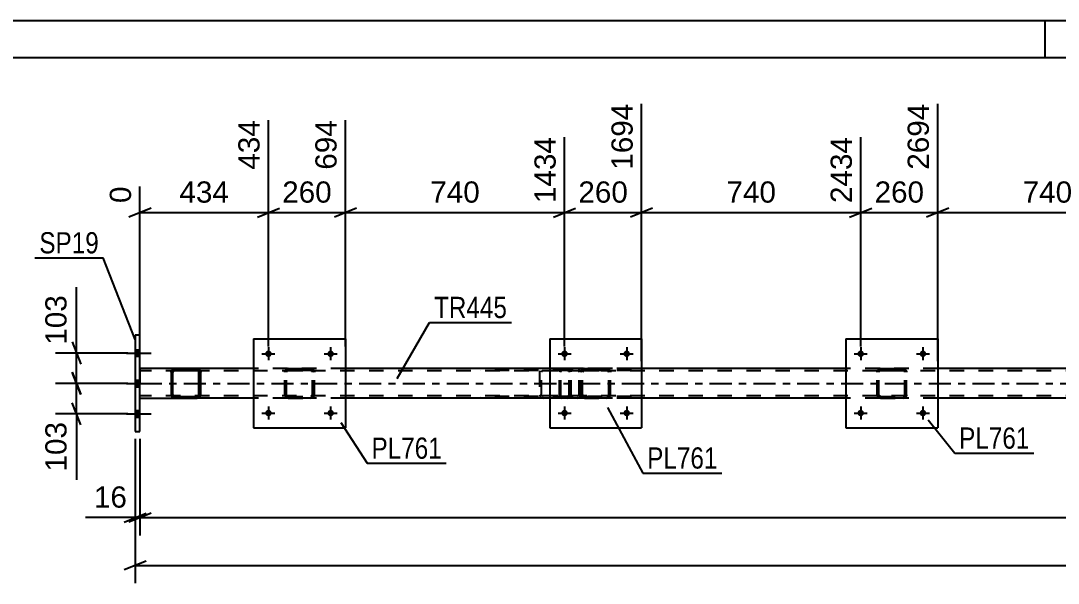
# Model space of a CAD drawing. Header units: millimetres. Extents: x 0 to 841, y 0 to 594.
# Drawn here: x 72.6 to 212.8, y 518.1 to 594 of the extents above; entities that cross this region are included whole.
import ezdxf

# ---------------------------------------------------------------- set-up
doc = ezdxf.new("R2010")
doc.units = ezdxf.units.MM
doc.linetypes.add('DXK_LINE_DOT2', pattern=[3.9198, 1.9599, -1.9599])
doc.linetypes.add('DXK_LINE_DOT3', pattern=[5.9187, 2.979, -0.9799, 0.9799, -0.9799])
doc.styles.add('Arial', font='ARIAL.TTF', dxfattribs={"height": 0.2})
doc.styles.add('Arial Narrow', font='ARIALN.TTF', dxfattribs={"height": 0.2})

# ---------------------------------------------------------------- blocks, each defined once
blk = doc.blocks.new('Unknown-317662454-1113')
at = {"color": 5, "linetype": 'Continuous'}
for p, q in [((841, 594), (0, 594)), ((211, 589), (211, 594)), ((836, 589), (5, 589))]:
    blk.add_line(p, q, dxfattribs=at)
blk = doc.blocks.new('Bolt-317662454-1763 - 1694')
at = {"linetype": 'Continuous'}
for points in [[(106.53, 541.03, -1), (105.65, 541.03, -1)], [(114.93, 541.03, -1), (114.05, 541.03, -1)]]:
    blk.add_hatch(color=1, dxfattribs=at).paths.add_polyline_path(points)
at = {"color": 1, "linetype": 'Continuous'}
for p, q in [((105.21, 541.03), (106.97, 541.03)), ((106.09, 541.91), (106.09, 540.15)), ((113.61, 541.03), (115.37, 541.03)), ((114.49, 541.91), (114.49, 540.15))]:
    blk.add_line(p, q, dxfattribs=at)
blk = doc.blocks.new('Part-317662454-1780 - 1694')
at = {"color": 7, "linetype": 'DXK_LINE_DOT2'}
for p, q in [((146.46, 547.03), (134.68, 547.03)), ((146.46, 546.79), (134.68, 546.79)), ((142.75, 546.71), (142.71, 546.55)), ((142.71, 546.55), (142.71, 543.51)), ((142.75, 546.74), (142.75, 546.71)), ((142.97, 546.55), (142.99, 546.64)), ((142.97, 543.51), (142.97, 546.55)), ((142.99, 546.64), (143.05, 546.72)), ((143.23, 547.03), (143.03, 547)), ((143.05, 546.72), (143.13, 546.77)), ((143.13, 546.77), (143.23, 546.79)), ((146.66, 547), (146.46, 547.03)), ((146.46, 546.79), (146.56, 546.77)), ((146.56, 546.77), (146.64, 546.72)), ((146.64, 546.72), (146.7, 546.64)), ((146.7, 546.64), (146.72, 546.55)), ((146.72, 543.51), (146.72, 546.55)), ((146.97, 546.55), (146.93, 546.74)), ((146.97, 543.51), (146.97, 546.55)), ((146.46, 543.27), (134.68, 543.27)), ((146.46, 543.03), (134.68, 543.03)), ((142.71, 543.51), (142.73, 543.45)), ((142.73, 543.45), (142.75, 543.33)), ((142.98, 543.45), (142.97, 543.51)), ((142.99, 543.42), (142.98, 543.45)), ((143.05, 543.34), (142.99, 543.42)), ((143.03, 543.07), (143.23, 543.03)), ((143.13, 543.29), (143.05, 543.34)), ((143.23, 543.27), (143.13, 543.29)), ((146.56, 543.29), (146.46, 543.27)), ((146.46, 543.03), (146.66, 543.07)), ((146.64, 543.34), (146.56, 543.29)), ((146.7, 543.42), (146.64, 543.34)), ((146.72, 543.51), (146.7, 543.42)), ((146.93, 543.33), (146.97, 543.51))]:
    blk.add_line(p, q, dxfattribs=at)
for centre, start, end in [((146.48, 546.53), 24.32, 69.2417), ((143.21, 543.53), 204.32, 249.2417), ((146.48, 543.53), 290.7583, 335.68)]:
    blk.add_arc(centre, 0.496, start, end, dxfattribs=at)
blk = doc.blocks.new('Part-317662454-1797 - 1694')
at = {"color": 7, "linetype": 'DXK_LINE_DOT2'}
for p, q in [((188.28, 546.55), (188.32, 546.74)), ((188.32, 546.73), (188.28, 546.55)), ((188.28, 543.51), (188.28, 546.55)), ((188.52, 546.55), (188.54, 546.64)), ((188.54, 546.64), (188.52, 546.55)), ((188.52, 543.51), (188.52, 546.55)), ((188.54, 546.64), (188.59, 546.72)), ((188.59, 546.72), (188.54, 546.64)), ((188.58, 547), (188.76, 547.03)), ((188.76, 547.03), (188.58, 546.99)), ((188.59, 546.72), (188.67, 546.77)), ((188.67, 546.77), (188.59, 546.72)), ((188.67, 546.77), (188.76, 546.79)), ((188.76, 546.79), (188.67, 546.77)), ((188.76, 547.03), (191.8, 547.03)), ((188.76, 547.03), (188.76, 547.03)), ((188.76, 547.03), (191.8, 547.03)), ((188.76, 546.79), (191.8, 546.79)), ((188.76, 546.79), (188.76, 546.79)), ((191.8, 546.79), (188.76, 546.79)), ((191.8, 547.03), (191.8, 547.03)), ((191.8, 547.03), (191.99, 547)), ((191.99, 546.99), (191.8, 547.03)), ((191.8, 546.79), (191.8, 546.79)), ((191.8, 546.79), (191.9, 546.77)), ((191.9, 546.77), (191.8, 546.79)), ((191.9, 546.77), (191.97, 546.72)), ((191.97, 546.72), (191.9, 546.77)), ((191.97, 546.72), (192.03, 546.64)), ((192.03, 546.64), (191.97, 546.72)), ((192.03, 546.64), (192.04, 546.55)), ((192.04, 546.55), (192.03, 546.64)), ((192.04, 543.51), (192.04, 546.55)), ((192.25, 546.74), (192.28, 546.55)), ((192.28, 546.55), (192.25, 546.73)), ((192.28, 543.51), (192.28, 546.55)), ((188.32, 543.33), (188.28, 543.51)), ((188.28, 543.51), (188.32, 543.33)), ((188.54, 543.42), (188.52, 543.51)), ((188.52, 543.51), (188.54, 543.42)), ((188.59, 543.34), (188.54, 543.42)), ((188.54, 543.42), (188.59, 543.34)), ((188.76, 543.03), (188.58, 543.07)), ((188.58, 543.07), (188.76, 543.03)), ((188.67, 543.29), (188.59, 543.34)), ((188.59, 543.34), (188.67, 543.29)), ((188.76, 543.27), (188.67, 543.29)), ((188.67, 543.29), (188.76, 543.27)), ((188.76, 543.27), (191.8, 543.27)), ((188.76, 543.27), (188.76, 543.27)), ((188.76, 543.27), (191.8, 543.27)), ((188.76, 543.03), (191.8, 543.03)), ((188.76, 543.03), (188.76, 543.03)), ((188.76, 543.03), (191.8, 543.03)), ((191.9, 543.29), (191.8, 543.27)), ((191.8, 543.27), (191.9, 543.29)), ((191.8, 543.27), (191.8, 543.27)), ((191.99, 543.07), (191.8, 543.03)), ((191.8, 543.03), (191.99, 543.07)), ((191.8, 543.03), (191.8, 543.03)), ((191.97, 543.34), (191.9, 543.29)), ((191.9, 543.29), (191.97, 543.34)), ((192.03, 543.42), (191.97, 543.34)), ((191.97, 543.34), (192.03, 543.42)), ((192.04, 543.51), (192.03, 543.42)), ((192.03, 543.42), (192.04, 543.51)), ((192.28, 543.51), (192.25, 543.33)), ((192.25, 543.33), (192.28, 543.51))]:
    blk.add_line(p, q, dxfattribs=at)
at = {"color": 7, "linetype": 'DXK_LINE_DOT3'}
blk.add_line((190.28, 545.03), (190.28, 545.03), dxfattribs=at)
at = {"color": 7, "linetype": 'DXK_LINE_DOT2'}
for centre, start, end in [((188.76, 546.55), 112.5, 157.5), ((188.76, 546.55), 112.5, 157.5), ((191.8, 546.55), 22.5, 67.5), ((191.8, 546.55), 22.5, 67.5), ((188.76, 543.51), 202.5, 247.5), ((188.76, 543.51), 202.5, 247.5), ((191.8, 543.51), 292.5, 337.5), ((191.8, 543.51), 292.5, 337.5)]:
    blk.add_arc(centre, 0.48, start, end, dxfattribs=at)
blk = doc.blocks.new('Bolt-317662454-1743 - 1694')
at = {"linetype": 'Continuous'}
for points in [[(88.09, 549.57), (88.09, 548.69), (88.73, 548.69), (88.73, 549.57)], [(88.09, 549.57), (88.09, 548.69), (88.73, 548.69), (88.73, 549.57)], [(88.09, 549.57), (88.09, 548.69), (88.73, 548.69), (88.73, 549.57)], [(88.09, 545.45), (88.09, 544.57), (88.73, 544.57), (88.73, 545.45)], [(88.09, 545.45), (88.09, 544.57), (88.73, 544.57), (88.73, 545.45)], [(88.09, 541.37), (88.09, 540.49), (88.73, 540.49), (88.73, 541.37)], [(88.09, 541.37), (88.09, 540.49), (88.73, 540.49), (88.73, 541.37)], [(88.09, 541.37), (88.09, 540.49), (88.73, 540.49), (88.73, 541.37)]]:
    blk.add_hatch(color=1, dxfattribs=at).paths.add_polyline_path(points)
at = {"color": 1, "linetype": 'Continuous'}
for p, q in [((88.09, 549.57), (88.73, 549.57)), ((88.09, 549.57), (88.73, 549.57)), ((88.09, 549.57), (88.73, 549.57)), ((86.93, 549.13), (90.25, 549.13)), ((86.93, 549.13), (90.25, 549.13)), ((86.93, 549.13), (90.25, 549.13)), ((88.09, 548.69), (88.73, 548.69)), ((88.09, 548.69), (88.73, 548.69)), ((88.09, 548.69), (88.73, 548.69)), ((88.09, 545.45), (88.73, 545.45)), ((88.09, 545.45), (88.73, 545.45)), ((86.93, 545.01), (90.25, 545.01)), ((86.93, 545.01), (90.25, 545.01)), ((88.09, 544.57), (88.73, 544.57)), ((88.09, 544.57), (88.73, 544.57)), ((86.93, 540.93), (90.25, 540.93)), ((86.93, 540.93), (90.25, 540.93)), ((86.93, 540.93), (90.25, 540.93)), ((88.09, 541.37), (88.73, 541.37)), ((88.09, 541.37), (88.73, 541.37)), ((88.09, 541.37), (88.73, 541.37)), ((88.09, 540.49), (88.73, 540.49)), ((88.09, 540.49), (88.73, 540.49)), ((88.09, 540.49), (88.73, 540.49))]:
    blk.add_line(p, q, dxfattribs=at)
blk = doc.blocks.new('Part-317662454-1802 - 1694')
at = {"color": 2, "linetype": 'Continuous'}
for p, q in [((184.08, 551.03), (184.08, 539.03)), ((184.08, 551.03), (196.48, 551.03)), ((196.48, 551.03), (196.48, 539.03)), ((184.08, 539.03), (196.48, 539.03))]:
    blk.add_line(p, q, dxfattribs=at)
blk = doc.blocks.new('Bolt-317662454-1761 - 1694')
at = {"linetype": 'Continuous'}
for points in [[(186.52, 541.03, -1), (185.64, 541.03, -1)], [(194.92, 541.03, -1), (194.04, 541.03, -1)]]:
    blk.add_hatch(color=1, dxfattribs=at).paths.add_polyline_path(points)
at = {"color": 1, "linetype": 'Continuous'}
for p, q in [((185.2, 541.03), (186.96, 541.03)), ((186.08, 541.91), (186.08, 540.15)), ((193.6, 541.03), (195.36, 541.03)), ((194.48, 541.91), (194.48, 540.15))]:
    blk.add_line(p, q, dxfattribs=at)
blk = doc.blocks.new('Bolt-317662454-1762 - 1694')
at = {"linetype": 'Continuous'}
for points in [[(186.52, 549.03, -1), (185.64, 549.03, -1)], [(194.92, 549.03, -1), (194.04, 549.03, -1)]]:
    blk.add_hatch(color=1, dxfattribs=at).paths.add_polyline_path(points)
at = {"color": 1, "linetype": 'Continuous'}
for p, q in [((186.08, 549.91), (186.08, 548.15)), ((194.48, 549.91), (194.48, 548.15)), ((185.2, 549.03), (186.96, 549.03)), ((193.6, 549.03), (195.36, 549.03))]:
    blk.add_line(p, q, dxfattribs=at)
blk = doc.blocks.new('Bolt-317662454-1764 - 1694')
at = {"linetype": 'Continuous'}
for points in [[(106.53, 549.03, -1), (105.65, 549.03, -1)], [(114.93, 549.03, -1), (114.05, 549.03, -1)]]:
    blk.add_hatch(color=1, dxfattribs=at).paths.add_polyline_path(points)
at = {"color": 1, "linetype": 'Continuous'}
for p, q in [((106.09, 549.91), (106.09, 548.15)), ((114.49, 549.91), (114.49, 548.15)), ((105.21, 549.03), (106.97, 549.03)), ((113.61, 549.03), (115.37, 549.03))]:
    blk.add_line(p, q, dxfattribs=at)
blk = doc.blocks.new('Part-317662454-1803 - 1694')
at = {"color": 7, "linetype": 'DXK_LINE_DOT2'}
for p, q in [((92.95, 546.55), (92.99, 546.74)), ((92.95, 546.55), (92.95, 546.55)), ((92.95, 546.55), (92.95, 546.55)), ((93.21, 546.64), (93.19, 546.55)), ((93.19, 546.55), (93.19, 546.55)), ((93.19, 546.55), (93.19, 546.55)), ((93.26, 546.72), (93.21, 546.64)), ((93.34, 546.77), (93.26, 546.72)), ((93.43, 546.79), (93.34, 546.77)), ((93.43, 546.79), (93.43, 546.79)), ((96.47, 546.79), (93.43, 546.79)), ((96.47, 546.79), (96.47, 546.79)), ((96.57, 546.77), (96.47, 546.79)), ((96.64, 546.72), (96.57, 546.77)), ((96.69, 546.64), (96.64, 546.72)), ((96.71, 546.55), (96.69, 546.64)), ((96.71, 546.55), (96.71, 546.55)), ((96.71, 546.55), (96.71, 546.55)), ((96.92, 546.74), (96.95, 546.55)), ((96.95, 546.55), (96.95, 546.55)), ((96.95, 546.55), (96.95, 546.55)), ((92.99, 543.33), (92.95, 543.51)), ((93.19, 543.51), (93.21, 543.42)), ((93.43, 543.03), (93.25, 543.07)), ((93.43, 543.03), (93.43, 543.03)), ((93.43, 543.03), (96.47, 543.03)), ((96.66, 543.07), (96.47, 543.03)), ((96.47, 543.03), (96.47, 543.03)), ((96.69, 543.42), (96.71, 543.51)), ((96.95, 543.51), (96.92, 543.33))]:
    blk.add_line(p, q, dxfattribs=at)
at = {"color": 2, "linetype": 'Continuous'}
for p, q in [((92.99, 546.73), (92.95, 546.55)), ((92.95, 546.55), (92.95, 543.51)), ((93.19, 546.55), (93.21, 546.64)), ((93.19, 543.51), (93.19, 546.55)), ((93.21, 546.64), (93.26, 546.72)), ((93.25, 547), (93.43, 547.03)), ((93.43, 547.03), (93.25, 546.99)), ((93.26, 546.72), (93.34, 546.77)), ((93.34, 546.77), (93.43, 546.79)), ((93.43, 547.03), (96.47, 547.03)), ((93.43, 547.03), (93.43, 547.03)), ((93.43, 547.03), (96.47, 547.03)), ((93.43, 546.79), (96.47, 546.79)), ((96.47, 547.03), (96.47, 547.03)), ((96.47, 547.03), (96.66, 547)), ((96.66, 546.99), (96.47, 547.03)), ((96.47, 546.79), (96.57, 546.77)), ((96.57, 546.77), (96.64, 546.72)), ((96.64, 546.72), (96.69, 546.64)), ((96.69, 546.64), (96.71, 546.55)), ((96.71, 543.51), (96.71, 546.55)), ((96.95, 546.55), (96.92, 546.73)), ((96.95, 543.51), (96.95, 546.55)), ((92.95, 543.51), (92.99, 543.33)), ((93.21, 543.42), (93.19, 543.51)), ((93.26, 543.34), (93.21, 543.42)), ((93.21, 543.42), (93.26, 543.34)), ((93.25, 543.07), (93.43, 543.03)), ((93.34, 543.29), (93.26, 543.34)), ((93.26, 543.34), (93.34, 543.29)), ((93.43, 543.27), (93.34, 543.29)), ((93.34, 543.29), (93.43, 543.27)), ((93.43, 543.27), (96.47, 543.27)), ((93.43, 543.27), (93.43, 543.27)), ((93.43, 543.27), (96.47, 543.27)), ((93.43, 543.03), (96.47, 543.03)), ((96.57, 543.29), (96.47, 543.27)), ((96.47, 543.27), (96.57, 543.29)), ((96.47, 543.27), (96.47, 543.27)), ((96.47, 543.03), (96.66, 543.07)), ((96.64, 543.34), (96.57, 543.29)), ((96.57, 543.29), (96.64, 543.34)), ((96.69, 543.42), (96.64, 543.34)), ((96.64, 543.34), (96.69, 543.42)), ((96.71, 543.51), (96.69, 543.42)), ((96.92, 543.33), (96.95, 543.51))]:
    blk.add_line(p, q, dxfattribs=at)
at = {"color": 7, "linetype": 'DXK_LINE_DOT3'}
blk.add_line((94.95, 545.03), (94.95, 545.03), dxfattribs=at)
at = {"color": 2, "linetype": 'Continuous'}
for centre, start, end in [((93.43, 546.55), 112.4994, 157.4994), ((93.43, 546.55), 112.4994, 157.4994), ((96.47, 546.55), 22.4994, 67.4994), ((96.47, 546.55), 22.4994, 67.4994), ((93.43, 543.51), 202.4994, 247.4994), ((96.47, 543.51), 292.4994, 337.4994)]:
    blk.add_arc(centre, 0.48, start, end, dxfattribs=at)
at = {"color": 7, "linetype": 'DXK_LINE_DOT2'}
for centre, start, end in [((93.43, 543.51), 202.4994, 247.4994), ((96.47, 543.51), 292.4994, 337.4994)]:
    blk.add_arc(centre, 0.48, start, end, dxfattribs=at)
blk = doc.blocks.new('Part-317662454-1808 - 1694')
at = {"color": 2, "linetype": 'Continuous'}
for p, q in [((104.09, 551.03), (104.09, 539.03)), ((104.09, 551.03), (116.49, 551.03)), ((116.49, 551.03), (116.49, 539.03)), ((104.09, 539.03), (116.49, 539.03))]:
    blk.add_line(p, q, dxfattribs=at)
blk = doc.blocks.new('Part-317662454-1823 - 1694')
at = {"color": 2, "linetype": 'Continuous'}
for p, q in [((104.09, 547.03), (88.73, 547.03)), ((144.08, 547.03), (116.49, 547.03)), ((184.08, 547.03), (156.48, 547.03)), ((224.09, 547.03), (196.48, 547.03)), ((88.73, 543.03), (93.43, 543.03)), ((104.09, 543.03), (96.48, 543.03)), ((144.08, 543.03), (116.49, 543.03)), ((184.08, 543.03), (156.48, 543.03)), ((224.09, 543.03), (196.48, 543.03))]:
    blk.add_line(p, q, dxfattribs=at)
at = {"color": 7, "linetype": 'DXK_LINE_DOT2'}
for p, q in [((88.73, 547.03), (88.73, 543.03)), ((764.49, 546.71), (88.73, 546.71)), ((116.49, 547.03), (104.09, 547.03)), ((156.48, 547.03), (144.08, 547.03)), ((196.48, 547.03), (184.08, 547.03)), ((764.49, 543.35), (88.73, 543.35)), ((96.48, 543.03), (93.43, 543.03)), ((116.49, 543.03), (104.09, 543.03)), ((156.48, 543.03), (144.08, 543.03)), ((196.48, 543.03), (184.08, 543.03))]:
    blk.add_line(p, q, dxfattribs=at)
at = {"color": 7, "linetype": 'DXK_LINE_DOT3'}
blk.add_line((88.73, 545.03), (764.49, 545.03), dxfattribs=at)
blk = doc.blocks.new('Part-317662454-1874 - 1694')
at = {"color": 7, "linetype": 'DXK_LINE_DOT2'}
for p, q in [((108.29, 546.55), (108.32, 546.74)), ((108.32, 546.73), (108.29, 546.55)), ((108.29, 543.51), (108.29, 546.55)), ((108.53, 546.55), (108.55, 546.64)), ((108.55, 546.64), (108.53, 546.55)), ((108.53, 543.51), (108.53, 546.55)), ((108.55, 546.64), (108.6, 546.72)), ((108.6, 546.72), (108.55, 546.64)), ((108.58, 547), (108.77, 547.03)), ((108.77, 547.03), (108.58, 546.99)), ((108.6, 546.72), (108.68, 546.77)), ((108.68, 546.77), (108.6, 546.72)), ((108.68, 546.77), (108.77, 546.79)), ((108.77, 546.79), (108.68, 546.77)), ((108.77, 547.03), (111.81, 547.03)), ((108.77, 547.03), (108.77, 547.03)), ((108.77, 547.03), (111.81, 547.03)), ((108.77, 546.79), (111.81, 546.79)), ((108.77, 546.79), (108.77, 546.79)), ((111.81, 546.79), (108.77, 546.79)), ((111.81, 547.03), (111.81, 547.03)), ((111.81, 547.03), (111.99, 547)), ((111.99, 546.99), (111.81, 547.03)), ((111.81, 546.79), (111.81, 546.79)), ((111.81, 546.79), (111.9, 546.77)), ((111.9, 546.77), (111.81, 546.79)), ((111.9, 546.77), (111.98, 546.72)), ((111.98, 546.72), (111.9, 546.77)), ((111.98, 546.72), (112.03, 546.64)), ((112.03, 546.64), (111.98, 546.72)), ((112.03, 546.64), (112.05, 546.55)), ((112.05, 546.55), (112.03, 546.64)), ((112.05, 543.51), (112.05, 546.55)), ((112.25, 546.74), (112.29, 546.55)), ((112.29, 546.55), (112.25, 546.73)), ((112.29, 543.51), (112.29, 546.55)), ((108.32, 543.33), (108.29, 543.51)), ((108.29, 543.51), (108.32, 543.33)), ((108.55, 543.42), (108.53, 543.51)), ((108.53, 543.51), (108.55, 543.42)), ((108.6, 543.34), (108.55, 543.42)), ((108.55, 543.42), (108.6, 543.34)), ((108.77, 543.03), (108.58, 543.07)), ((108.58, 543.07), (108.77, 543.03)), ((108.68, 543.29), (108.6, 543.34)), ((108.6, 543.34), (108.68, 543.29)), ((108.77, 543.27), (108.68, 543.29)), ((108.68, 543.29), (108.77, 543.27)), ((108.77, 543.27), (111.81, 543.27)), ((108.77, 543.27), (108.77, 543.27)), ((108.77, 543.27), (111.81, 543.27)), ((108.77, 543.03), (111.81, 543.03)), ((108.77, 543.03), (108.77, 543.03)), ((108.77, 543.03), (111.81, 543.03)), ((111.9, 543.29), (111.81, 543.27)), ((111.81, 543.27), (111.9, 543.29)), ((111.81, 543.27), (111.81, 543.27)), ((111.99, 543.07), (111.81, 543.03)), ((111.81, 543.03), (111.99, 543.07)), ((111.81, 543.03), (111.81, 543.03)), ((111.98, 543.34), (111.9, 543.29)), ((111.9, 543.29), (111.98, 543.34)), ((112.03, 543.42), (111.98, 543.34)), ((111.98, 543.34), (112.03, 543.42)), ((112.05, 543.51), (112.03, 543.42)), ((112.03, 543.42), (112.05, 543.51)), ((112.29, 543.51), (112.25, 543.33)), ((112.25, 543.33), (112.29, 543.51))]:
    blk.add_line(p, q, dxfattribs=at)
at = {"color": 7, "linetype": 'DXK_LINE_DOT3'}
blk.add_line((110.29, 545.03), (110.29, 545.03), dxfattribs=at)
at = {"color": 7, "linetype": 'DXK_LINE_DOT2'}
for centre, start, end in [((108.77, 546.55), 112.5, 157.5), ((108.77, 546.55), 112.5, 157.5), ((111.81, 546.55), 22.5, 67.5), ((111.81, 546.55), 22.5, 67.5), ((108.77, 543.51), 202.5, 247.5), ((108.77, 543.51), 202.5, 247.5), ((111.81, 543.51), 292.5, 337.5), ((111.81, 543.51), 292.5, 337.5)]:
    blk.add_arc(centre, 0.48, start, end, dxfattribs=at)
blk = doc.blocks.new('Part-317662454-1925 - 1694')
at = {"color": 2, "linetype": 'Continuous'}
for p, q in [((88.73, 551.53), (88.09, 551.53)), ((88.09, 551.53), (88.09, 538.53)), ((88.73, 538.53), (88.73, 551.53)), ((88.09, 538.53), (88.73, 538.53))]:
    blk.add_line(p, q, dxfattribs=at)
blk = doc.blocks.new('Bolt-317662454-1926 - 1694')
at = {"linetype": 'Continuous'}
for points in [[(146.52, 549.03, -1), (145.64, 549.03, -1)], [(154.92, 549.03, -1), (154.04, 549.03, -1)]]:
    blk.add_hatch(color=1, dxfattribs=at).paths.add_polyline_path(points)
at = {"color": 1, "linetype": 'Continuous'}
for p, q in [((146.08, 549.91), (146.08, 548.15)), ((154.48, 549.91), (154.48, 548.15)), ((145.2, 549.03), (146.96, 549.03)), ((153.6, 549.03), (155.36, 549.03))]:
    blk.add_line(p, q, dxfattribs=at)
blk = doc.blocks.new('Part-317662454-1937 - 1694')
at = {"color": 7, "linetype": 'DXK_LINE_DOT2'}
for p, q in [((148.28, 546.55), (148.32, 546.74)), ((148.32, 546.73), (148.28, 546.55)), ((148.28, 543.51), (148.28, 546.55)), ((148.52, 546.55), (148.54, 546.64)), ((148.54, 546.64), (148.52, 546.55)), ((148.52, 543.51), (148.52, 546.55)), ((148.54, 546.64), (148.59, 546.72)), ((148.59, 546.72), (148.54, 546.64)), ((148.58, 547), (148.76, 547.03)), ((148.76, 547.03), (148.58, 546.99)), ((148.59, 546.72), (148.67, 546.77)), ((148.67, 546.77), (148.59, 546.72)), ((148.67, 546.77), (148.76, 546.79)), ((148.76, 546.79), (148.67, 546.77)), ((148.76, 547.03), (151.8, 547.03)), ((148.76, 547.03), (148.76, 547.03)), ((148.76, 547.03), (151.8, 547.03)), ((148.76, 546.79), (151.8, 546.79)), ((148.76, 546.79), (148.76, 546.79)), ((151.8, 546.79), (148.76, 546.79)), ((151.8, 547.03), (151.8, 547.03)), ((151.8, 547.03), (151.99, 547)), ((151.99, 546.99), (151.8, 547.03)), ((151.8, 546.79), (151.8, 546.79)), ((151.8, 546.79), (151.9, 546.77)), ((151.9, 546.77), (151.8, 546.79)), ((151.9, 546.77), (151.97, 546.72)), ((151.97, 546.72), (151.9, 546.77)), ((151.97, 546.72), (152.03, 546.64)), ((152.03, 546.64), (151.97, 546.72)), ((152.03, 546.64), (152.04, 546.55)), ((152.04, 546.55), (152.03, 546.64)), ((152.04, 543.51), (152.04, 546.55)), ((152.25, 546.74), (152.28, 546.55)), ((152.28, 546.55), (152.25, 546.73)), ((152.28, 543.51), (152.28, 546.55)), ((148.32, 543.33), (148.28, 543.51)), ((148.28, 543.51), (148.32, 543.33)), ((148.54, 543.42), (148.52, 543.51)), ((148.52, 543.51), (148.54, 543.42)), ((148.59, 543.34), (148.54, 543.42)), ((148.54, 543.42), (148.59, 543.34)), ((148.76, 543.03), (148.58, 543.07)), ((148.58, 543.07), (148.76, 543.03)), ((148.67, 543.29), (148.59, 543.34)), ((148.59, 543.34), (148.67, 543.29)), ((148.76, 543.27), (148.67, 543.29)), ((148.67, 543.29), (148.76, 543.27)), ((148.76, 543.27), (151.8, 543.27)), ((148.76, 543.27), (148.76, 543.27)), ((148.76, 543.27), (151.8, 543.27)), ((148.76, 543.03), (151.8, 543.03)), ((148.76, 543.03), (148.76, 543.03)), ((148.76, 543.03), (151.8, 543.03)), ((151.9, 543.29), (151.8, 543.27)), ((151.8, 543.27), (151.9, 543.29)), ((151.8, 543.27), (151.8, 543.27)), ((151.99, 543.07), (151.8, 543.03)), ((151.8, 543.03), (151.99, 543.07)), ((151.8, 543.03), (151.8, 543.03)), ((151.97, 543.34), (151.9, 543.29)), ((151.9, 543.29), (151.97, 543.34)), ((152.03, 543.42), (151.97, 543.34)), ((151.97, 543.34), (152.03, 543.42)), ((152.04, 543.51), (152.03, 543.42)), ((152.03, 543.42), (152.04, 543.51)), ((152.28, 543.51), (152.25, 543.33)), ((152.25, 543.33), (152.28, 543.51))]:
    blk.add_line(p, q, dxfattribs=at)
at = {"color": 7, "linetype": 'DXK_LINE_DOT3'}
blk.add_line((150.28, 545.03), (150.28, 545.03), dxfattribs=at)
at = {"color": 7, "linetype": 'DXK_LINE_DOT2'}
for centre, start, end in [((148.76, 546.55), 112.5, 157.5), ((148.76, 546.55), 112.5, 157.5), ((151.8, 546.55), 22.5, 67.5), ((151.8, 546.55), 22.5, 67.5), ((148.76, 543.51), 202.5, 247.5), ((148.76, 543.51), 202.5, 247.5), ((151.8, 543.51), 292.5, 337.5), ((151.8, 543.51), 292.5, 337.5)]:
    blk.add_arc(centre, 0.48, start, end, dxfattribs=at)
blk = doc.blocks.new('Part-317662454-1959 - 1694')
at = {"color": 7, "linetype": 'DXK_LINE_DOT2'}
for p, q in [((145.45, 546.74), (145.42, 546.55)), ((145.42, 543.51), (145.42, 546.55)), ((145.5, 546.89), (145.45, 546.74)), ((145.59, 547), (145.5, 546.89)), ((145.56, 546.55), (145.57, 546.64)), ((145.56, 543.51), (145.56, 546.55)), ((145.57, 546.64), (145.6, 546.72)), ((145.7, 547.03), (145.59, 547)), ((145.6, 546.72), (145.64, 546.77)), ((145.64, 546.77), (145.7, 546.79)), ((155.1, 547.03), (145.7, 547.03)), ((155.1, 546.79), (145.7, 546.79)), ((146.97, 546.79), (146.97, 547.03)), ((147.98, 547), (147.79, 547.03)), ((147.79, 546.79), (147.88, 546.77)), ((147.88, 546.77), (147.96, 546.72)), ((147.96, 546.72), (148.02, 546.64)), ((148.02, 546.64), (148.04, 546.55)), ((148.04, 543.51), (148.04, 546.55)), ((148.28, 546.58), (148.25, 546.74)), ((148.29, 546.55), (148.28, 546.58)), ((148.29, 543.51), (148.29, 546.55)), ((145.42, 543.51), (145.45, 543.33)), ((145.45, 543.33), (145.5, 543.17)), ((145.5, 543.17), (145.59, 543.07)), ((145.57, 543.42), (145.56, 543.51)), ((145.6, 543.34), (145.57, 543.42)), ((145.59, 543.07), (145.7, 543.03)), ((145.64, 543.29), (145.6, 543.34)), ((145.7, 543.27), (145.64, 543.29)), ((155.1, 543.27), (145.7, 543.27)), ((155.1, 543.03), (145.7, 543.03)), ((146.97, 543.03), (146.97, 543.27)), ((147.88, 543.29), (147.79, 543.27)), ((147.79, 543.03), (147.98, 543.07)), ((147.96, 543.34), (147.88, 543.29)), ((148.02, 543.42), (147.96, 543.34)), ((148.04, 543.51), (148.02, 543.42)), ((148.25, 543.33), (148.29, 543.51))]:
    blk.add_line(p, q, dxfattribs=at)
for centre, start, end in [((147.8, 546.54), 23.8494, 68.8059), ((147.8, 543.53), 291.1941, 336.1506)]:
    blk.add_arc(centre, 0.492, start, end, dxfattribs=at)
blk = doc.blocks.new('Part-317662454-1965 - 1694')
at = {"color": 2, "linetype": 'Continuous'}
for p, q in [((144.08, 551.03), (144.08, 539.03)), ((144.08, 551.03), (156.48, 551.03)), ((156.48, 551.03), (156.48, 539.03)), ((144.08, 539.03), (156.48, 539.03))]:
    blk.add_line(p, q, dxfattribs=at)
blk = doc.blocks.new('Bolt-317662454-1976 - 1694')
at = {"linetype": 'Continuous'}
for points in [[(146.52, 541.03, -1), (145.64, 541.03, -1)], [(154.92, 541.03, -1), (154.04, 541.03, -1)]]:
    blk.add_hatch(color=1, dxfattribs=at).paths.add_polyline_path(points)
at = {"color": 1, "linetype": 'Continuous'}
for p, q in [((145.2, 541.03), (146.96, 541.03)), ((146.08, 541.91), (146.08, 540.15)), ((153.6, 541.03), (155.36, 541.03)), ((154.48, 541.91), (154.48, 540.15))]:
    blk.add_line(p, q, dxfattribs=at)
blk = doc.blocks.new('StraightDimension-317662454-2094 - 1694')
at = {"color": 7, "linetype": 'Continuous'}
for p, q in [((80.17, 549.13), (80.17, 558.05)), ((80.17, 549.13), (80.17, 558.05)), ((79.57, 550.63), (80.77, 547.63)), ((87.09, 549.13), (77.32, 549.13)), ((80.17, 545.03), (80.17, 549.13)), ((80.77, 543.53), (79.57, 546.53)), ((87.09, 545.03), (77.32, 545.03))]:
    blk.add_line(p, q, dxfattribs=at)
at = {"color": 0}
blk.add_wipeout([(79.42, 557.53), (75.22, 557.53), (75.22, 549.66), (79.42, 549.66)], dxfattribs=at)
at = {"color": 3, "style": 'Arial'}
blk.add_text('103', height=2.865, rotation=90.0002, dxfattribs=at).set_placement((78.82, 550.26))
blk = doc.blocks.new('StraightDimension-317662454-12628 - 1694')
at = {"color": 7, "linetype": 'Continuous'}
for p, q in [((196.48, 548.03), (196.48, 582.78)), ((226.09, 550.03), (226.09, 578.28)), ((197.98, 568.69), (194.98, 567.49)), ((196.48, 568.09), (226.09, 568.09)), ((224.59, 567.49), (227.59, 568.69))]:
    blk.add_line(p, q, dxfattribs=at)
at = {"color": 0}
blk.add_wipeout([(215.22, 568.84), (215.22, 573.04), (207.35, 573.04), (207.35, 568.84)], dxfattribs=at)
at = {"color": 3, "style": 'Arial'}
blk.add_text('740', height=2.865, dxfattribs=at).set_placement((207.95, 569.44))
at = {"color": 0, "linetype": 'Continuous'}
blk.add_wipeout([(225.49, 578.88), (221.29, 578.88), (221.29, 568.79), (225.49, 568.79)], dxfattribs=at)
at = {"color": 3, "linetype": 'Continuous', "style": 'Arial'}
blk.add_text('3434', height=2.865, rotation=90.0002, dxfattribs=at).set_placement((224.89, 569.39))
blk = doc.blocks.new('StraightDimension-317662454-12633 - 1694')
at = {"color": 7, "linetype": 'Continuous'}
for p, q in [((106.09, 550.03), (106.09, 580.56)), ((116.49, 550.03), (116.49, 580.56)), ((104.59, 567.49), (107.59, 568.69)), ((106.09, 568.09), (116.49, 568.09)), ((117.99, 568.69), (114.99, 567.49))]:
    blk.add_line(p, q, dxfattribs=at)
at = {"color": 0}
blk.add_wipeout([(115.22, 568.84), (115.22, 573.04), (107.35, 573.04), (107.35, 568.84)], dxfattribs=at)
at = {"color": 3, "style": 'Arial'}
blk.add_text('260', height=2.865, dxfattribs=at).set_placement((107.95, 569.44))
at = {"color": 0, "linetype": 'Continuous'}
blk.add_wipeout([(115.89, 581.16), (111.69, 581.16), (111.69, 573.29), (115.89, 573.29)], dxfattribs=at)
at = {"color": 3, "linetype": 'Continuous', "style": 'Arial'}
blk.add_text('694', height=2.865, rotation=90.0002, dxfattribs=at).set_placement((115.29, 573.89))
blk = doc.blocks.new('StraightDimension-317662454-2032 - 1694')
at = {"color": 7, "linetype": 'Continuous'}
for p, q in [((88.09, 537.53), (88.09, 518.05)), ((89.59, 521.05), (86.59, 519.85)), ((88.09, 520.45), (798.98, 520.45))]:
    blk.add_line(p, q, dxfattribs=at)
blk = doc.blocks.new('StraightDimension-317662454-2086 - 1694')
at = {"color": 7, "linetype": 'Continuous'}
for p, q in [((79.57, 546.53), (80.77, 543.53)), ((87.09, 545.03), (77.32, 545.03)), ((80.17, 540.93), (80.17, 545.03)), ((80.77, 539.43), (79.57, 542.43)), ((87.09, 540.93), (77.32, 540.93)), ((80.17, 540.93), (80.17, 532.01)), ((80.17, 540.93), (80.17, 532.01))]:
    blk.add_line(p, q, dxfattribs=at)
at = {"color": 0}
blk.add_wipeout([(79.42, 540.41), (75.22, 540.41), (75.22, 532.54), (79.42, 532.54)], dxfattribs=at)
at = {"color": 3, "style": 'Arial'}
blk.add_text('103', height=2.865, rotation=90.0002, dxfattribs=at).set_placement((78.82, 533.14))
blk = doc.blocks.new('StraightDimension-317662454-17062 - 1694')
at = {"color": 7, "linetype": 'Continuous'}
for p, q in [((88.09, 537.53), (88.09, 524.51)), ((88.73, 537.53), (88.73, 524.51)), ((88.09, 526.91), (81.39, 526.91)), ((88.09, 526.91), (81.39, 526.91)), ((86.59, 526.31), (89.59, 527.51)), ((90.23, 527.51), (87.23, 526.31)), ((88.09, 526.91), (88.73, 526.91))]:
    blk.add_line(p, q, dxfattribs=at)
at = {"color": 0}
blk.add_wipeout([(87.57, 527.66), (87.57, 531.86), (81.92, 531.86), (81.92, 527.66)], dxfattribs=at)
at = {"color": 3, "style": 'Arial'}
blk.add_text('16', height=2.865, dxfattribs=at).set_placement((82.52, 528.26))
blk = doc.blocks.new('StraightDimension-317662454-12629 - 1694')
at = {"color": 7, "linetype": 'Continuous'}
for p, q in [((196.48, 548.03), (196.48, 582.78)), ((186.08, 550.03), (186.08, 578.28)), ((184.58, 567.49), (187.58, 568.69)), ((186.08, 568.09), (196.48, 568.09)), ((197.98, 568.69), (194.98, 567.49))]:
    blk.add_line(p, q, dxfattribs=at)
at = {"color": 0}
blk.add_wipeout([(195.22, 568.84), (195.22, 573.04), (187.35, 573.04), (187.35, 568.84)], dxfattribs=at)
at = {"color": 3, "style": 'Arial'}
blk.add_text('260', height=2.865, dxfattribs=at).set_placement((187.95, 569.44))
at = {"color": 0, "linetype": 'Continuous'}
blk.add_wipeout([(195.88, 583.38), (191.68, 583.38), (191.68, 573.29), (195.88, 573.29)], dxfattribs=at)
at = {"color": 3, "linetype": 'Continuous', "style": 'Arial'}
blk.add_text('2694', height=2.865, rotation=90.0002, dxfattribs=at).set_placement((195.28, 573.89))
blk = doc.blocks.new('StraightDimension-317662454-12630 - 1694')
at = {"color": 7, "linetype": 'Continuous'}
for p, q in [((156.48, 548.03), (156.48, 582.78)), ((186.08, 550.03), (186.08, 578.28)), ((157.98, 568.69), (154.98, 567.49)), ((156.48, 568.09), (186.08, 568.09)), ((184.58, 567.49), (187.58, 568.69))]:
    blk.add_line(p, q, dxfattribs=at)
at = {"color": 0}
blk.add_wipeout([(175.22, 568.84), (175.22, 573.04), (167.35, 573.04), (167.35, 568.84)], dxfattribs=at)
at = {"color": 3, "style": 'Arial'}
blk.add_text('740', height=2.865, dxfattribs=at).set_placement((167.95, 569.44))
at = {"color": 0, "linetype": 'Continuous'}
blk.add_wipeout([(185.48, 578.88), (181.28, 578.88), (181.28, 568.79), (185.48, 568.79)], dxfattribs=at)
at = {"color": 3, "linetype": 'Continuous', "style": 'Arial'}
blk.add_text('2434', height=2.865, rotation=90.0002, dxfattribs=at).set_placement((184.88, 569.39))
blk = doc.blocks.new('StraightDimension-317662454-12631 - 1694')
at = {"color": 7, "linetype": 'Continuous'}
for p, q in [((156.48, 548.03), (156.48, 582.78)), ((146.08, 550.03), (146.08, 578.28)), ((144.58, 567.49), (147.58, 568.69)), ((146.08, 568.09), (156.48, 568.09)), ((157.98, 568.69), (154.98, 567.49))]:
    blk.add_line(p, q, dxfattribs=at)
at = {"color": 0}
blk.add_wipeout([(155.22, 568.84), (155.22, 573.04), (147.35, 573.04), (147.35, 568.84)], dxfattribs=at)
at = {"color": 3, "style": 'Arial'}
blk.add_text('260', height=2.865, dxfattribs=at).set_placement((147.95, 569.44))
at = {"color": 0, "linetype": 'Continuous'}
blk.add_wipeout([(155.88, 583.38), (151.68, 583.38), (151.68, 573.29), (155.88, 573.29)], dxfattribs=at)
at = {"color": 3, "linetype": 'Continuous', "style": 'Arial'}
blk.add_text('1694', height=2.865, rotation=90.0002, dxfattribs=at).set_placement((155.28, 573.89))
blk = doc.blocks.new('StraightDimension-317662454-12632 - 1694')
at = {"color": 7, "linetype": 'Continuous'}
for p, q in [((116.49, 550.03), (116.49, 580.56)), ((146.08, 550.03), (146.08, 578.28)), ((117.99, 568.69), (114.99, 567.49)), ((116.49, 568.09), (146.08, 568.09)), ((144.58, 567.49), (147.58, 568.69))]:
    blk.add_line(p, q, dxfattribs=at)
at = {"color": 0}
blk.add_wipeout([(135.22, 568.84), (135.22, 573.04), (127.35, 573.04), (127.35, 568.84)], dxfattribs=at)
at = {"color": 3, "style": 'Arial'}
blk.add_text('740', height=2.865, dxfattribs=at).set_placement((127.95, 569.44))
at = {"color": 0, "linetype": 'Continuous'}
blk.add_wipeout([(145.48, 578.88), (141.28, 578.88), (141.28, 568.79), (145.48, 568.79)], dxfattribs=at)
at = {"color": 3, "linetype": 'Continuous', "style": 'Arial'}
blk.add_text('1434', height=2.865, rotation=90.0002, dxfattribs=at).set_placement((144.88, 569.39))
blk = doc.blocks.new('StraightDimension-317662454-12634 - 1694')
at = {"color": 7, "linetype": 'Continuous'}
for p, q in [((106.09, 550.03), (106.09, 580.56)), ((88.73, 548.03), (88.73, 571.61)), ((90.23, 568.69), (87.23, 567.49)), ((88.73, 568.09), (106.09, 568.09)), ((104.59, 567.49), (107.59, 568.69))]:
    blk.add_line(p, q, dxfattribs=at)
at = {"color": 0}
blk.add_wipeout([(101.34, 568.84), (101.34, 573.04), (93.47, 573.04), (93.47, 568.84)], dxfattribs=at)
at = {"color": 3, "style": 'Arial'}
blk.add_text('434', height=2.865, dxfattribs=at).set_placement((94.07, 569.44))
at = {"color": 0, "linetype": 'Continuous'}
for points in [[(105.49, 581.16), (101.29, 581.16), (101.29, 573.29), (105.49, 573.29)], [(88.13, 572.21), (83.93, 572.21), (83.93, 568.79), (88.13, 568.79)]]:
    blk.add_wipeout(points, dxfattribs=at)
at = {"color": 3, "linetype": 'Continuous', "style": 'Arial'}
for s, height, p in [('434', 2.865, (104.89, 573.89)), ('0', 2.87, (87.53, 569.39))]:
    blk.add_text(s, height=height, rotation=90.0002, dxfattribs=at).set_placement(p)
blk = doc.blocks.new('StraightDimension-317662454-17061 - 1694')
at = {"color": 7, "linetype": 'Continuous'}
for p, q in [((88.73, 537.53), (88.73, 524.51)), ((90.23, 527.51), (87.23, 526.31)), ((88.73, 526.91), (798.34, 526.91))]:
    blk.add_line(p, q, dxfattribs=at)
blk = doc.blocks.new('Mark-317662454-1798 - 1694')
at = {"color": 0}
blk.add_wipeout([(208.87, 536.22), (208.87, 539.22), (199.37, 539.22), (199.37, 536.22)], dxfattribs=at)
blk.add_wipeout([(208.87, 536.22), (208.87, 539.22), (199.37, 539.22), (199.37, 536.22)], dxfattribs=at)
at = {"color": 30, "linetype": 'Continuous'}
for p, q in [((195.2, 540.1), (198.77, 535.62)), ((198.77, 535.62), (209.47, 535.62))]:
    blk.add_line(p, q, dxfattribs=at)
at = {"color": 3, "style": 'Arial Narrow'}
blk.add_text('PL761', height=2.863, dxfattribs=at).set_placement((199.37, 536.22))
blk = doc.blocks.new('Mark-317662454-1804 - 1694')
at = {"color": 0}
blk.add_wipeout([(129.51, 534.86), (129.51, 537.86), (120.01, 537.86), (120.01, 534.86)], dxfattribs=at)
blk.add_wipeout([(129.51, 534.86), (129.51, 537.86), (120.01, 537.86), (120.01, 534.86)], dxfattribs=at)
at = {"color": 30, "linetype": 'Continuous'}
for p, q in [((115.88, 539.76), (119.41, 534.26)), ((119.41, 534.26), (130.11, 534.26))]:
    blk.add_line(p, q, dxfattribs=at)
at = {"color": 3, "style": 'Arial Narrow'}
blk.add_text('PL761', height=2.863, dxfattribs=at).set_placement((120.01, 534.86))
blk = doc.blocks.new('Mark-317662454-1819 - 1694')
at = {"color": 0}
blk.add_wipeout([(138.32, 553.86), (138.32, 556.86), (128.45, 556.86), (128.45, 553.86)], dxfattribs=at)
blk.add_wipeout([(138.32, 553.86), (138.32, 556.86), (128.45, 556.86), (128.45, 553.86)], dxfattribs=at)
at = {"color": 30, "linetype": 'Continuous'}
for p, q in [((123.46, 545.71), (127.85, 553.26)), ((127.85, 553.26), (138.92, 553.26))]:
    blk.add_line(p, q, dxfattribs=at)
at = {"color": 3, "style": 'Arial Narrow'}
blk.add_text('TR445', height=2.863, dxfattribs=at).set_placement((128.45, 553.86))
blk = doc.blocks.new('Mark-317662454-1921 - 1694')
at = {"color": 0}
blk.add_wipeout([(83.19, 562.59), (83.19, 565.59), (75.15, 565.59), (75.15, 562.59)], dxfattribs=at)
blk.add_wipeout([(83.19, 562.59), (83.19, 565.59), (75.15, 565.59), (75.15, 562.59)], dxfattribs=at)
at = {"color": 30, "linetype": 'Continuous'}
for p in [(74.55, 561.99), (88.11, 550.96)]:
    blk.add_line(p, (83.79, 561.99), dxfattribs=at)
at = {"color": 3, "style": 'Arial Narrow'}
blk.add_text('SP19', height=2.863, dxfattribs=at).set_placement((75.15, 562.59))
blk = doc.blocks.new('Mark-317662454-1961 - 1694')
at = {"color": 0}
blk.add_wipeout([(166.74, 533.53), (166.74, 536.53), (157.24, 536.53), (157.24, 533.53)], dxfattribs=at)
blk.add_wipeout([(166.74, 533.53), (166.74, 536.53), (157.24, 536.53), (157.24, 533.53)], dxfattribs=at)
at = {"color": 30, "linetype": 'Continuous'}
for p, q in [((151.9, 541.78), (156.64, 532.93)), ((156.64, 532.93), (167.34, 532.93))]:
    blk.add_line(p, q, dxfattribs=at)
at = {"color": 3, "style": 'Arial Narrow'}
blk.add_text('PL761', height=2.863, dxfattribs=at).set_placement((157.24, 533.53))

msp = doc.modelspace()

# ---------------------------------------------------------------- block references
for name in ['Unknown-317662454-1113', 'Part-317662454-1925 - 1694', 'Part-317662454-1808 - 1694', 'Part-317662454-1965 - 1694', 'Part-317662454-1802 - 1694', 'Bolt-317662454-1743 - 1694', 'Bolt-317662454-1764 - 1694', 'Bolt-317662454-1926 - 1694', 'Bolt-317662454-1762 - 1694', 'Part-317662454-1823 - 1694', 'Part-317662454-1803 - 1694', 'Part-317662454-1874 - 1694', 'Part-317662454-1780 - 1694', 'Part-317662454-1959 - 1694', 'Part-317662454-1937 - 1694', 'Part-317662454-1797 - 1694', 'Bolt-317662454-1763 - 1694', 'Bolt-317662454-1976 - 1694', 'Bolt-317662454-1761 - 1694']:
    msp.add_blockref(name, (0, 0))

# ---------------------------------------------------------------- next in the draw order: block references
for name in ['StraightDimension-317662454-12628 - 1694', 'StraightDimension-317662454-12633 - 1694', 'StraightDimension-317662454-2094 - 1694', 'StraightDimension-317662454-2032 - 1694']:
    msp.add_blockref(name, (0, 0))

# ---------------------------------------------------------------- next in the draw order: block references
for name in ['StraightDimension-317662454-12629 - 1694', 'StraightDimension-317662454-12634 - 1694', 'StraightDimension-317662454-2086 - 1694']:
    msp.add_blockref(name, (0, 0))

# ---------------------------------------------------------------- next in the draw order: block references
for name in ['StraightDimension-317662454-12630 - 1694', 'Mark-317662454-1921 - 1694', 'StraightDimension-317662454-17062 - 1694']:
    msp.add_blockref(name, (0, 0))

# ---------------------------------------------------------------- next in the draw order: block references
for name in ['StraightDimension-317662454-12631 - 1694', 'StraightDimension-317662454-17061 - 1694']:
    msp.add_blockref(name, (0, 0))

# ---------------------------------------------------------------- next in the draw order: block references
for name in ['StraightDimension-317662454-12632 - 1694', 'Mark-317662454-1961 - 1694', 'Mark-317662454-1804 - 1694', 'Mark-317662454-1798 - 1694']:
    msp.add_blockref(name, (0, 0))

# ---------------------------------------------------------------- next in the draw order: block references
msp.add_blockref('Mark-317662454-1819 - 1694', (0, 0))

doc.saveas('drawing.dxf')
